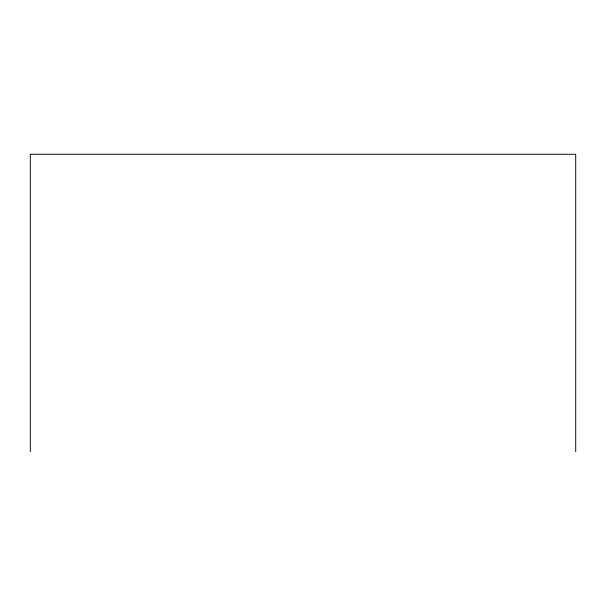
<?xml version="1.0" encoding="UTF-8"?>
<svg xmlns="http://www.w3.org/2000/svg" width="606" height="606" viewBox="0 0 606 606"><rect width="100%" height="100%" fill="white"/><g stroke="black" fill="none" stroke-linecap="round" stroke-linejoin="round"><path stroke-width="0.91" d="M575.7 451.743L575.7 154.257L30.3 154.257L30.3 451.743"/></g></svg>
